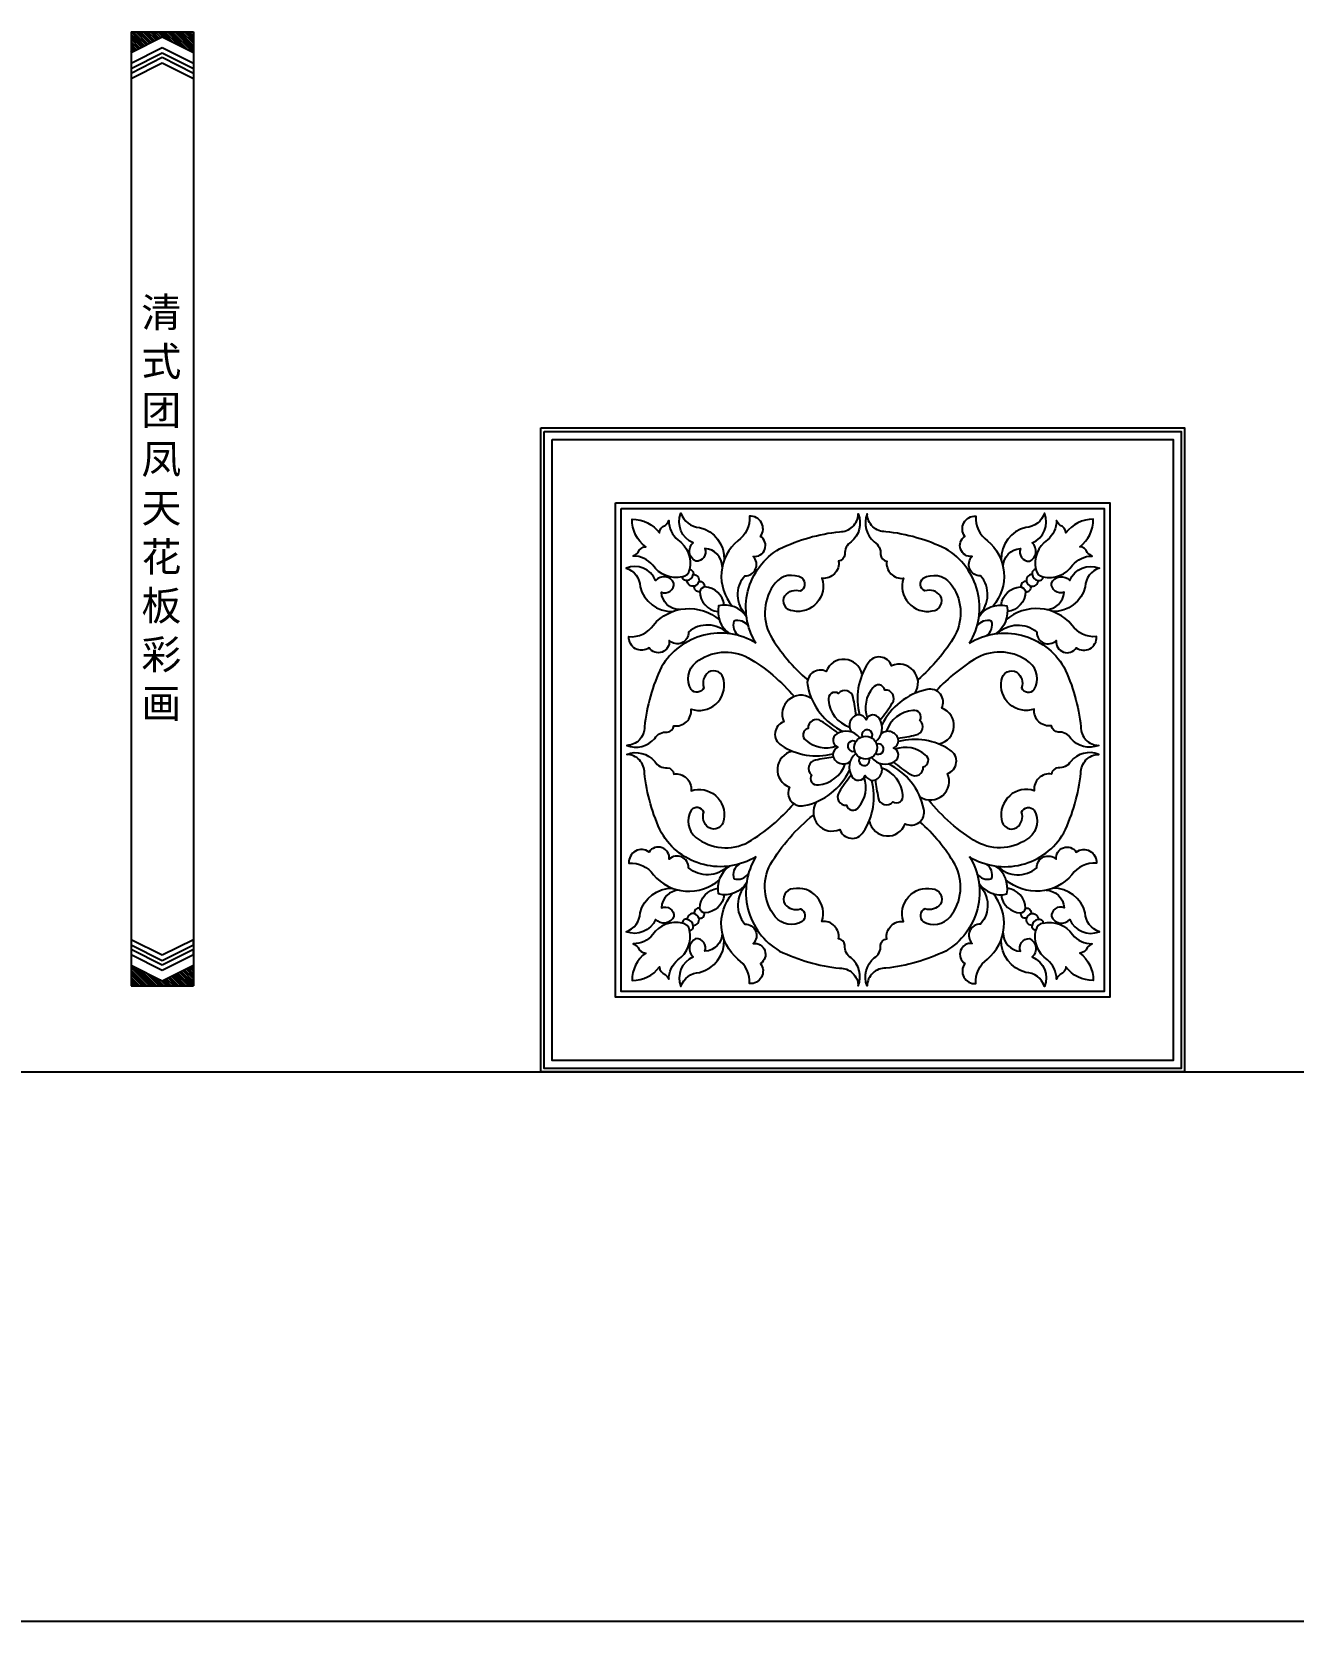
# Model space of a CAD drawing. Extents: x -66030 to 95157, y -13132 to 45879.
# Drawn here: x -6959 to -4765, y 1430 to 4194 of the extents above; entities that cross this region are included whole.
import ezdxf

# ---------------------------------------------------------------- set-up
doc = ezdxf.new("R2010")
doc.units = 0
doc.header["$LTSCALE"] = 100
doc.header["$MEASUREMENT"] = 0
for name, color, linetype in [('3', 11, 'CONTINUOUS'), ('7', 105, 'CONTINUOUS'), ('BH', 21, 'CONTINUOUS'), ('TEXT', 105, 'CONTINUOUS')]:
    doc.layers.add(name, color=color, linetype=linetype)
doc.styles.add('HZ', font='simhei.ttf')

# ---------------------------------------------------------------- blocks, each defined once
blk = doc.blocks.new('A$C7474708E')
at = {"layer": '3'}
for p, q in [((0, 1106.4), (0, 0)), ((0, 1106.4), (0, 1082.4)), ((0, 1106.4), (72.5, 1106.4)), ((72.5, 1106.4), (72.5, 0)), ((72.5, 1106.4), (72.5, 1082.4)), ((0, 1082.4), (36.3, 1100.6)), ((0, 1070), (36.3, 1088.1)), ((36.3, 1100.6), (72.5, 1082.4)), ((36.3, 1088.1), (72.5, 1070)), ((0, 1063.8), (36.3, 1081.9)), ((0, 1058.6), (36.3, 1076.8)), ((0, 1052.4), (36.3, 1070.6)), ((0, 1070), (0, 1063.8)), ((36.3, 1081.9), (72.5, 1063.8)), ((36.3, 1076.8), (72.5, 1058.6)), ((36.3, 1070.6), (72.5, 1052.4)), ((72.5, 1070), (72.5, 1063.8)), ((0, 1058.6), (0, 1052.4)), ((72.5, 1058.6), (72.5, 1052.4)), ((0, 54), (36.3, 35.9)), ((0, 47.8), (36.3, 29.6)), ((0, 42.7), (36.3, 24.5)), ((36.3, 35.9), (72.5, 54)), ((36.3, 29.6), (72.5, 47.8)), ((36.3, 24.5), (72.5, 42.7)), ((72.5, 47.8), (72.5, 54)), ((72.5, 36.4), (72.5, 42.7)), ((0, 36.4), (36.3, 18.3)), ((0, 24), (36.3, 5.9)), ((36.3, 18.3), (72.5, 36.4)), ((36.3, 5.9), (72.5, 24)), ((72.5, 0), (72.5, 24)), ((0, 0), (72.5, 0))]:
    blk.add_line(p, q, dxfattribs=at)
at = {"layer": 'BH'}
for p, q in [((15.8, 1090.3), (0, 1106.2)), ((17.7, 1091.3), (2.6, 1106.4)), ((19.6, 1092.2), (5.4, 1106.4)), ((21.5, 1093.2), (8.2, 1106.4)), ((23.4, 1094.1), (11.1, 1106.4)), ((25.3, 1095.1), (13.9, 1106.4)), ((27.1, 1096), (16.7, 1106.4)), ((29, 1096.9), (19.5, 1106.4)), ((30.9, 1097.9), (22.4, 1106.4)), ((32.8, 1098.8), (25.2, 1106.4)), ((34.7, 1099.8), (28, 1106.4)), ((37.2, 1100.1), (30.9, 1106.4)), ((42.9, 1097.2), (33.7, 1106.4)), ((48.5, 1094.4), (36.5, 1106.4)), ((54.2, 1091.6), (39.3, 1106.4)), ((59.8, 1088.8), (42.2, 1106.4)), ((65.5, 1085.9), (45, 1106.4)), ((71.2, 1083.1), (47.8, 1106.4)), ((72.5, 1084.6), (50.7, 1106.4)), ((72.5, 1087.4), (53.5, 1106.4)), ((72.5, 1090.2), (56.3, 1106.4)), ((72.5, 1093.1), (59.1, 1106.4)), ((72.5, 1095.9), (62, 1106.4)), ((72.5, 1098.7), (64.8, 1106.4)), ((72.5, 1101.5), (67.6, 1106.4)), ((72.5, 1104.4), (70.5, 1106.4)), ((13.9, 1089.4), (0, 1103.3)), ((12.1, 1088.5), (0, 1100.5)), ((10.2, 1087.5), (0, 1097.7)), ((8.3, 1086.6), (0, 1094.9)), ((6.4, 1085.6), (0, 1092)), ((4.5, 1084.7), (0, 1089.2)), ((2.6, 1083.7), (0, 1086.4)), ((0.7, 1082.8), (0, 1083.5)), ((21.3, 0), (0, 21.3)), ((18.4, 0), (0, 18.4)), ((24.1, 0), (0.2, 23.9)), ((26.9, 0), (5.8, 21.1)), ((72.5, 8.2), (61.9, 18.7)), ((72.5, 11), (63.8, 19.7)), ((72.5, 13.8), (65.7, 20.6)), ((72.5, 16.6), (67.6, 21.6)), ((72.5, 19.5), (69.5, 22.5)), ((72.5, 22.3), (71.4, 23.4)), ((15.6, 0), (0, 15.6)), ((12.8, 0), (0, 12.8)), ((9.9, 0), (0, 9.9)), ((7.1, 0), (0, 7.1)), ((4.3, 0), (0, 4.3)), ((1.5, 0), (0, 1.5)), ((29.7, 0), (11.5, 18.3)), ((32.6, 0), (17.2, 15.4)), ((35.4, 0), (22.8, 12.6)), ((38.2, 0), (28.5, 9.8)), ((41.1, 0), (34.1, 6.9)), ((43.9, 0), (37.4, 6.5)), ((46.7, 0), (39.3, 7.4)), ((49.5, 0), (41.2, 8.3)), ((52.4, 0), (43.1, 9.3)), ((55.2, 0), (45, 10.2)), ((58, 0), (46.9, 11.2)), ((60.9, 0), (48.7, 12.1)), ((63.7, 0), (50.6, 13.1)), ((66.5, 0), (52.5, 14)), ((69.3, 0), (54.4, 14.9)), ((72.2, 0), (56.3, 15.9)), ((72.5, 2.5), (58.2, 16.8)), ((72.5, 5.3), (60.1, 17.8))]:
    blk.add_line(p, q, dxfattribs=at)

msp = doc.modelspace()

# ---------------------------------------------------------------- linework, layer by layer
at = {"layer": '3'}
msp.add_line((-20246, 2385.2), (3720.9, 2385.2), dxfattribs=at)
at = {"layer": '3', "color": 2}
msp.add_line((-66009.4, 1429.7), (95156.9, 1429.7), dxfattribs=at)
at = {"layer": '3'}
for points in [[(-6067.8, 3499.2), (-4959.8, 3499.2), (-4959.8, 2391.2), (-6067.8, 2391.2)], [(-5933.8, 3365.2), (-5093.8, 3365.2), (-5093.8, 2525.2), (-5933.8, 2525.2)]]:
    msp.add_lwpolyline(points, close=True, dxfattribs=at)
for points in [[(-5797, 3220.7, -0.583107), (-5806.3, 3230.3, -0.507431), (-5819, 3239.9, -0.499072), (-5827.5, 3246.4, -0.30603), (-5878.9, 3266.5, 0.219104), (-5912.7, 3282.5, 0.112522), (-5904.3, 3288.8, -0.311543), (-5891.2, 3298.5, -0.236679), (-5914.8, 3346.3, -0.237582), (-5867.1, 3322.6, -0.311543), (-5857.4, 3335.7, 0.112522), (-5851, 3344.2, 0.219104), (-5835.1, 3310.4, -0.30603), (-5814.9, 3259, -0.499072), (-5808.5, 3250.4, -0.507431), (-5798.8, 3237.8, -0.578251), (-5789.3, 3228.6)], [(-5757.9, 3264, 0.395081), (-5788.1, 3295.4, -0.54648), (-5803.8, 3273.5, -0.541368), (-5808.7, 3305.3, -0.408898), (-5829.9, 3356.9, 0.318267), (-5797.4, 3332.3, -0.3506), (-5754.4, 3275.8, -0.3506)], [(-5716.2, 3179.9, -0.396372), (-5718.7, 3248.1, 0.67651), (-5704, 3281.7, 0.785109), (-5691.4, 3316.7, 0.642382), (-5710.7, 3351.7, -0.266924), (-5730.9, 3309.1, 0.415086), (-5740.5, 3195.2, 0.415086)], [(-5699.4, 3130.6, -0.419672), (-5658.2, 3295, -0.085686), (-5553.9, 3324.8, 0.419828), (-5521.5, 3355.7, -0.321951), (-5533.8, 3306.9, 0.299034), (-5544.7, 3285.1, -0.356012), (-5555.6, 3273.7, -0.489146), (-5584.6, 3243.7, -0.575035), (-5634.8, 3186.9, -0.555668), (-5648.9, 3213.5, -0.320037), (-5622, 3221.7, 0.560176), (-5618.8, 3243.7, 0.370631), (-5666, 3235.4, 0.29668), (-5674.2, 3144.2, 0.081474), (-5609.4, 3066.9, 0.081474)], [(-5328.1, 3130.6, 0.419672), (-5369.3, 3295, 0.085686), (-5473.6, 3324.8, -0.419828), (-5506, 3355.7, 0.321951), (-5493.7, 3306.9, -0.299034), (-5482.8, 3285.1, 0.356012), (-5471.9, 3273.7, 0.489146), (-5442.9, 3243.7, 0.575035), (-5392.7, 3186.9, 0.555668), (-5378.6, 3213.5, 0.320037), (-5405.5, 3221.7, -0.560176), (-5408.7, 3243.7, -0.370631), (-5361.5, 3235.4, -0.29668), (-5353.3, 3144.2, -0.081234), (-5417.9, 3067.1, -0.081234)], [(-5311.3, 3179.9, 0.396372), (-5308.8, 3248.1, -0.67651), (-5323.5, 3281.7, -0.785109), (-5336.1, 3316.7, -0.642382), (-5316.8, 3351.7, 0.266924), (-5296.6, 3309.1, -0.415086), (-5287, 3195.2, -0.415086)], [(-5269.6, 3264, -0.395081), (-5239.4, 3295.4, 0.54648), (-5223.7, 3273.5, 0.541368), (-5218.8, 3305.3, 0.408898), (-5197.6, 3356.9, -0.318267), (-5230.1, 3332.3, 0.3506), (-5273.1, 3275.8, 0.3506)], [(-5230.5, 3220.7, 0.583107), (-5221.2, 3230.3, 0.507431), (-5208.5, 3239.9, 0.499072), (-5200, 3246.4, 0.30603), (-5148.6, 3266.5, -0.219104), (-5114.8, 3282.5, -0.112522), (-5123.2, 3288.8, 0.311543), (-5136.3, 3298.5, 0.236679), (-5112.7, 3346.3, 0.237582), (-5160.4, 3322.6, 0.311543), (-5170.1, 3335.7, -0.112522), (-5176.5, 3344.2, -0.219104), (-5192.4, 3310.4, 0.30603), (-5212.6, 3259, 0.499072), (-5219, 3250.4, 0.507431), (-5228.7, 3237.8, 0.578251), (-5238.2, 3228.6)], [(-5832.6, 3189.3, -0.395081), (-5863.9, 3219.6, 0.54648), (-5842.1, 3235.3, 0.541368), (-5873.9, 3240.1, 0.408898), (-5925.4, 3261.4, -0.318267), (-5900.8, 3228.9, 0.3506), (-5844.3, 3185.9, 0.3506)], [(-5194.9, 3189.3, 0.395081), (-5163.6, 3219.6, -0.54648), (-5185.4, 3235.3, -0.541368), (-5153.6, 3240.1, -0.408898), (-5102.1, 3261.4, 0.318267), (-5126.7, 3228.9, -0.3506), (-5183.2, 3185.9, -0.3506)], [(-5754.4, 3197.2, 0.363385), (-5788.4, 3228.7, 0.317843), (-5797, 3221, 0.38031), (-5765.4, 3185.8)], [(-5273.1, 3197.2, -0.363385), (-5239.1, 3228.7, -0.317843), (-5230.5, 3221, -0.38031), (-5262.1, 3185.8)], [(-5748.5, 3147.6, 0.396372), (-5816.6, 3150.2, -0.67651), (-5850.2, 3135.4, -0.785109), (-5885.2, 3122.9, -0.642382), (-5920.3, 3142.2, 0.266924), (-5877.6, 3162.4, -0.418715), (-5763, 3171.3, -0.418715)], [(-5715.7, 3176.4, 0.323589), (-5764.4, 3195.9, 0.303324), (-5744.9, 3147.2)], [(-5311.8, 3176.4, -0.323589), (-5263.1, 3195.9, -0.303324), (-5282.6, 3147.2)], [(-5279, 3147.6, -0.396372), (-5210.9, 3150.2, 0.67651), (-5177.3, 3135.4, 0.785109), (-5142.3, 3122.9, 0.642382), (-5107.2, 3142.2, -0.266924), (-5149.9, 3162.4, 0.418715), (-5264.5, 3171.3, 0.418715)], [(-5699.2, 3130.9, 0.419672), (-5863.6, 3089.6, 0.085686), (-5893.4, 2985.4, -0.419828), (-5924.2, 2953, 0.321951), (-5875.5, 2965.3, -0.299034), (-5853.6, 2976.1, 0.356012), (-5842.3, 2987.1, 0.489146), (-5812.2, 3016.1, 0.575035), (-5755.4, 3066.3, 0.555668), (-5782, 3080.4, 0.320037), (-5790.2, 3053.4, -0.560176), (-5812.2, 3050.2, -0.370631), (-5803.9, 3097.4, -0.29668), (-5712.8, 3105.6, -0.08508), (-5632.6, 3037.5)], [(-5328.3, 3130.9, -0.419672), (-5164, 3089.6, -0.085686), (-5134.1, 2985.4, 0.419828), (-5103.3, 2953, -0.321951), (-5152, 2965.3, 0.299034), (-5173.9, 2976.1, -0.356012), (-5185.3, 2987.1, -0.489146), (-5215.3, 3016.1, -0.575035), (-5272.1, 3066.3, -0.555668), (-5245.5, 3080.4, -0.320037), (-5237.3, 3053.4, 0.560176), (-5215.3, 3050.2, 0.370631), (-5223.6, 3097.4, 0.29668), (-5314.7, 3105.6, 0.073704), (-5385.7, 3048.1, 0.073704)], [(-5515.1, 3077.2, 0.752125), (-5577.2, 3081.6, 0.641635), (-5609.4, 3056, 0.236907), (-5547.7, 2977.3)], [(-5422.7, 3044.3, 0.752125), (-5463.5, 3091.4, 0.641635), (-5504.4, 3096, 0.213502), (-5519.3, 3006.2, 0.213502)], [(-5525.3, 3005.3, 0.031701), (-5530.5, 3036.4, 0.647376), (-5555.8, 3043.5, 0.675013), (-5573.1, 3031.5, 0.307001), (-5536.7, 2985)], [(-5483.4, 2997.4, 0.036039), (-5462.4, 3026.4, 0.647376), (-5475.3, 3049.3, 0.675013), (-5496, 3053, 0.270269), (-5505.9, 3000.9, 0.270269)], [(-5380.5, 2955.7, 0.752125), (-5376.2, 3017.9, 0.641635), (-5401.7, 3050.1, 0.236907), (-5480.4, 2988.3)], [(-5603.7, 3035.1, 0.752125), (-5650.7, 2994.2, 0.641635), (-5655.4, 2953.3, 0.213502), (-5565.6, 2938.5, 0.213502)], [(-5452.4, 2965.9, 0.031701), (-5421.3, 2971.2, 0.647376), (-5414.3, 2996.4, 0.675013), (-5426.3, 3013.7, 0.307001), (-5472.7, 2977.3)], [(-5556.7, 2974.3, 0.036039), (-5585.7, 2995.3, 0.647376), (-5608.6, 2982.4, 0.675013), (-5612.3, 2961.7, 0.270269), (-5560.3, 2951.8, 0.270269)], [(-5491.2, 2959.2, 0.375541), (-5484.7, 2999.5, 0.647233), (-5507.7, 2997.5, 0.258865), (-5520.9, 3006.5, 0.581855), (-5532.9, 2976.5)], [(-5518.6, 2966.5, 0.375541), (-5558.9, 2973, 0.647233), (-5556.9, 2950, 0.258865), (-5565.8, 2936.8, 0.581855), (-5535.8, 2924.9)], [(-5498.5, 2931.9, 0.375541), (-5458.2, 2925.3, 0.647233), (-5460.2, 2948.4, 0.258865), (-5451.3, 2961.5, 0.581855), (-5481.2, 2973.5)], [(-5413.4, 2863.3, 0.752125), (-5366.4, 2904.1, 0.641635), (-5361.7, 2945, 0.213502), (-5451.5, 2959.9, 0.213502)], [(-5699.2, 2759.5, -0.419672), (-5863.6, 2800.8, -0.085686), (-5893.4, 2905, 0.419828), (-5924.2, 2937.5, -0.321951), (-5875.5, 2925.2, 0.299034), (-5853.6, 2914.3, -0.356012), (-5842.3, 2903.3, -0.489146), (-5812.2, 2874.3, -0.575035), (-5755.4, 2824.2, -0.555668), (-5782, 2810, -0.320037), (-5790.2, 2837, 0.560176), (-5812.2, 2840.2, 0.370631), (-5803.9, 2793, 0.29668), (-5712.8, 2784.8, 0.083718), (-5633.6, 2851.7, 0.083718)], [(-5636.5, 2942.6, 0.752125), (-5640.9, 2880.5, 0.641635), (-5615.3, 2848.3, 0.236907), (-5536.7, 2910)], [(-5564.6, 2932.5, 0.031701), (-5595.8, 2927.2, 0.647376), (-5602.8, 2901.9, 0.675013), (-5590.8, 2884.7, 0.307001), (-5544.4, 2921.1)], [(-5525.9, 2939.2, 0.375541), (-5532.4, 2898.8, 0.647233), (-5509.3, 2900.8, 0.258865), (-5496.2, 2891.9, 0.581855), (-5484.2, 2921.9)], [(-5460.4, 2924.1, 0.036039), (-5431.3, 2903, 0.647376), (-5408.5, 2915.9, 0.675013), (-5404.8, 2936.6, 0.270269), (-5456.8, 2946.6, 0.270269)], [(-5328.3, 2759.5, 0.419672), (-5164, 2800.8, 0.085686), (-5134.1, 2905, -0.419828), (-5103.3, 2937.5, 0.321951), (-5152, 2925.2, -0.299034), (-5173.9, 2914.3, 0.356012), (-5185.3, 2903.3, 0.489146), (-5215.3, 2874.3, 0.575035), (-5272.1, 2824.2, 0.555668), (-5245.5, 2810, 0.320037), (-5237.3, 2837, -0.560176), (-5215.3, 2840.2, -0.370631), (-5223.6, 2793, -0.29668), (-5314.7, 2784.8, -0.090658), (-5399.3, 2858.3)], [(-5502, 2821.2, 0.752125), (-5439.9, 2816.8, 0.641635), (-5407.6, 2842.4, 0.236907), (-5469.4, 2921.1)], [(-5491.8, 2893.1, 0.031701), (-5486.6, 2862, 0.647376), (-5461.3, 2854.9, 0.675013), (-5444, 2866.9, 0.307001), (-5480.4, 2913.4)], [(-5594.4, 2854.1, 0.752125), (-5553.6, 2807, 0.641635), (-5512.7, 2802.3, 0.213502), (-5497.8, 2892.1, 0.213502)], [(-5533.6, 2901, 0.036039), (-5554.7, 2872, 0.647376), (-5541.8, 2849.1, 0.675013), (-5521.1, 2845.4, 0.270269), (-5511.2, 2897.4, 0.270269)], [(-5699.4, 2759.8, 0.419672), (-5658.2, 2595.4, 0.085686), (-5553.9, 2565.6, -0.419828), (-5521.5, 2534.7, 0.321951), (-5533.8, 2583.5, -0.299034), (-5544.7, 2605.3, 0.356012), (-5555.6, 2616.7, 0.489146), (-5584.6, 2646.8, 0.575035), (-5634.8, 2703.6, 0.555668), (-5648.9, 2676.9, 0.320037), (-5622, 2668.7, -0.560176), (-5618.8, 2646.7, -0.370631), (-5666, 2655, -0.29668), (-5674.2, 2746.2, -0.09207), (-5599.3, 2831.9)], [(-5328.1, 2759.8, -0.419672), (-5369.3, 2595.4, -0.085686), (-5473.6, 2565.6, 0.419828), (-5506, 2534.7, -0.321951), (-5493.7, 2583.5, 0.299034), (-5482.8, 2605.3, -0.356012), (-5471.9, 2616.7, -0.489146), (-5442.9, 2646.8, -0.575035), (-5392.7, 2703.6, -0.555668), (-5378.6, 2676.9, -0.320037), (-5405.5, 2668.7, 0.560176), (-5408.7, 2646.7, 0.370631), (-5361.5, 2655, 0.29668), (-5353.3, 2746.2, 0.077477), (-5414.4, 2820.3, 0.077477)], [(-5748.5, 2742.8, -0.396372), (-5816.6, 2740.2, 0.67651), (-5850.2, 2755, 0.785109), (-5885.2, 2767.6, 0.642382), (-5920.3, 2748.3, -0.266924), (-5877.6, 2728, 0.418715), (-5763, 2719.1, 0.418715)], [(-5279, 2742.8, 0.396372), (-5210.9, 2740.2, -0.67651), (-5177.3, 2755, -0.785109), (-5142.3, 2767.6, -0.642382), (-5107.2, 2748.3, 0.266924), (-5149.9, 2728, -0.418715), (-5264.5, 2719.1, -0.418715)], [(-5715.7, 2714, -0.323589), (-5764.4, 2694.6, -0.303324), (-5744.9, 2743.2)], [(-5311.8, 2714, 0.323589), (-5263.1, 2694.6, 0.303324), (-5282.6, 2743.2)], [(-5716.2, 2710.5, 0.396372), (-5718.7, 2642.3, -0.67651), (-5704, 2608.7, -0.785109), (-5691.4, 2573.7, -0.642382), (-5710.7, 2538.7, 0.266924), (-5730.9, 2581.3, -0.415086), (-5740.5, 2695.2, -0.415086)], [(-5311.3, 2710.5, -0.396372), (-5308.8, 2642.3, 0.67651), (-5323.5, 2608.7, 0.785109), (-5336.1, 2573.7, 0.642382), (-5316.8, 2538.7, -0.266924), (-5296.6, 2581.3, 0.415086), (-5287, 2695.2, 0.415086)], [(-5832.6, 2701.1, 0.395081), (-5863.9, 2670.8, -0.54648), (-5842.1, 2655.2, -0.541368), (-5873.9, 2650.3, -0.408898), (-5925.4, 2629, 0.318267), (-5900.8, 2661.6, -0.3506), (-5844.3, 2704.5, -0.3506)], [(-5754.4, 2693.2, -0.363385), (-5788.4, 2661.7, -0.317843), (-5797, 2669.5, -0.38031), (-5765.4, 2704.6)], [(-5273.1, 2693.2, 0.363385), (-5239.1, 2661.7, 0.317843), (-5230.5, 2669.5, 0.38031), (-5262.1, 2704.6)], [(-5194.9, 2701.1, -0.395081), (-5163.6, 2670.8, 0.54648), (-5185.4, 2655.2, 0.541368), (-5153.6, 2650.3, 0.408898), (-5102.1, 2629, -0.318267), (-5126.7, 2661.6, 0.3506), (-5183.2, 2704.5, 0.3506)], [(-5797, 2669.7, 0.583107), (-5806.3, 2660.2, 0.507431), (-5819, 2650.5, 0.499072), (-5827.5, 2644.1, 0.30603), (-5878.9, 2623.9, -0.219104), (-5912.7, 2607.9, -0.112522), (-5904.3, 2601.6, 0.311543), (-5891.2, 2591.9, 0.236679), (-5914.8, 2544.1, 0.237582), (-5867.1, 2567.8, 0.311543), (-5857.4, 2554.7, -0.112522), (-5851, 2546.3, -0.219104), (-5835.1, 2580, 0.30603), (-5814.9, 2631.5, 0.499072), (-5808.5, 2640, 0.507431), (-5798.8, 2652.6, 0.578251), (-5789.3, 2661.8)], [(-5230.5, 2669.7, -0.583107), (-5221.2, 2660.2, -0.507431), (-5208.5, 2650.5, -0.499072), (-5200, 2644.1, -0.30603), (-5148.6, 2623.9, 0.219104), (-5114.8, 2607.9, 0.112522), (-5123.2, 2601.6, -0.311543), (-5136.3, 2591.9, -0.236679), (-5112.7, 2544.1, -0.237582), (-5160.4, 2567.8, -0.311543), (-5170.1, 2554.7, 0.112522), (-5176.5, 2546.3, 0.219104), (-5192.4, 2580, -0.30603), (-5212.6, 2631.5, -0.499072), (-5219, 2640, -0.507431), (-5228.7, 2652.6, -0.578251), (-5238.2, 2661.8)], [(-5757.9, 2626.4, -0.395081), (-5788.1, 2595, 0.54648), (-5803.8, 2616.9, 0.541368), (-5808.7, 2585.1, 0.408898), (-5829.9, 2533.5, -0.318267), (-5797.4, 2558.1, 0.3506), (-5754.4, 2614.6, 0.3506)], [(-5269.6, 2626.4, 0.395081), (-5239.4, 2595, -0.54648), (-5223.7, 2616.9, -0.541368), (-5218.8, 2585.1, -0.408898), (-5197.6, 2533.5, 0.318267), (-5230.1, 2558.1, -0.3506), (-5273.1, 2614.6, -0.3506)]]:
    msp.add_lwpolyline(points, format="xyb", dxfattribs=at)
msp.add_circle((-5508.5, 2949.2), 20, dxfattribs=at)
for centre, radius, start, end in [((-5829.5, 3260.9), 14.7, 277.677, 352.323), ((-5821.5, 3252.9), 13.2, 280.856, 349.144), ((-5808.7, 3240.2), 10.2, 283.6969, 346.3031), ((-5218.8, 3240.2), 10.2, 193.6969, 256.3031), ((-5206.1, 3252.9), 13.2, 190.856, 259.144), ((-5198, 3260.9), 14.7, 187.677, 262.323), ((-5716.4, 3162.6), 22.5, 162.6843, 236.5871), ((-5731.2, 3147.8), 22.5, 33.4129, 107.3157), ((-5296.4, 3147.8), 22.5, 72.6843, 146.5871), ((-5311.1, 3162.6), 22.5, 303.4129, 17.3157), ((-5530.6, 2951.7), 9.19, 58.0286, 288.9378), ((-5506, 2971.2), 9.19, 328.0286, 198.9378), ((-5511.1, 2927.2), 9.19, 148.0286, 18.9378), ((-5486.5, 2946.7), 9.19, 238.0286, 108.9378), ((-5716.4, 2727.8), 22.5, 123.4129, 197.3157), ((-5311.1, 2727.8), 22.5, 342.6843, 56.5871), ((-5731.2, 2742.6), 22.5, 252.6843, 326.5871), ((-5296.4, 2742.6), 22.5, 213.4129, 287.3157), ((-5808.7, 2650.2), 10.2, 13.6969, 76.3031), ((-5218.8, 2650.2), 10.2, 103.6969, 166.3031), ((-5829.5, 2629.5), 14.7, 7.677, 82.323), ((-5821.5, 2637.5), 13.2, 10.856, 79.144), ((-5206.1, 2637.5), 13.2, 100.856, 169.144), ((-5198, 2629.5), 14.7, 97.677, 172.323)]:
    msp.add_arc(centre, radius, start, end, dxfattribs=at)
at = {"layer": '7'}
for points in [[(-6073.8, 3505.2), (-4953.8, 3505.2), (-4953.8, 2385.2), (-6073.8, 2385.2)], [(-6053.8, 3485.2), (-4973.8, 3485.2), (-4973.8, 2405.2), (-6053.8, 2405.2)], [(-5943.8, 3375.2), (-5083.8, 3375.2), (-5083.8, 2515.2), (-5943.8, 2515.2)]]:
    msp.add_lwpolyline(points, close=True, dxfattribs=at)

# ---------------------------------------------------------------- block references
at = {"layer": '3', "xscale": 1.5, "yscale": 1.5, "zscale": 1.5}
msp.add_blockref('A$C7474708E', (-6786.3, 2534.7), dxfattribs=at)

# ---------------------------------------------------------------- texts
at = {"layer": 'TEXT', "insert": (-6768.3, 3363.5), "char_height": 51, "attachment_point": 4, "style": 'HZ'}
msp.add_mtext('清\\P式\\P团\\P凤\\P天\\P花\\P板\\P彩\\P画', dxfattribs=at)

doc.saveas('drawing.dxf')
